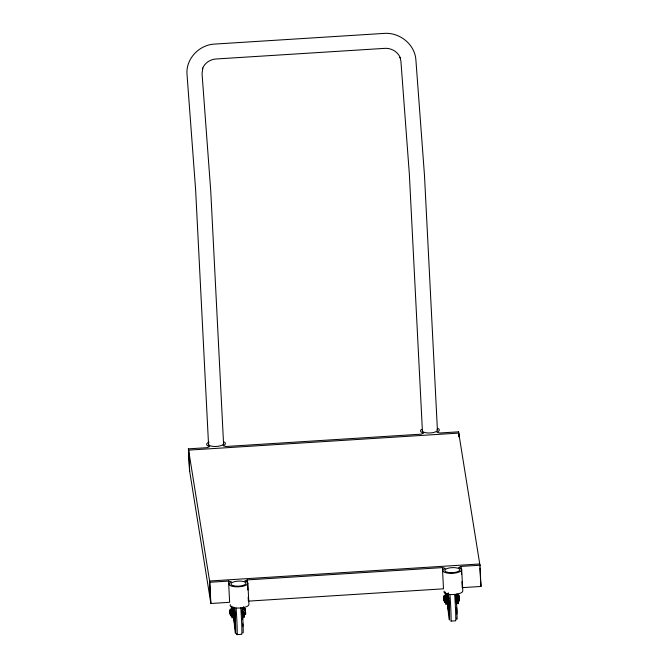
<?xml version="1.0" encoding="UTF-8"?>
<svg xmlns="http://www.w3.org/2000/svg" width="668" height="668" viewBox="0 0 668 668"><rect width="100%" height="100%" fill="white"/><g stroke="black" fill="none" stroke-linecap="round" stroke-linejoin="round"><path stroke-width="1" d="M230.31 610.777L230.527 614.243M242.76 613.55L242.734 612.331M446.917 596.265L447.076 596.983M447.852 596.207L448.061 597.943M233.065 609.525L233.366 612.523M234 609.466L234.201 611.429M448.228 601.559L448.119 598.244M461.947 581.569L462.256 587.64L481.018 586.454L479.941 565.228L461.179 566.414L458.59 567.508A9.419 3.173 -2.9 0 1 459.308 571.958A9.419 3.173 -2.9 0 1 446.015 572.802A9.419 3.173 -2.9 0 1 445.305 568.343L442.416 567.6L247.319 579.899L244.73 580.993A9.419 3.173 -2.9 0 1 245.44 585.452A9.419 3.173 -2.9 0 1 232.155 586.287A9.419 3.173 -2.9 0 1 231.437 581.828L228.556 581.085L209.794 582.271L188.409 448.854L207.163 447.669L209.752 446.583A9.419 3.173 -2.9 0 1 209.042 442.124M479.941 565.228L458.549 431.82L439.795 433.006L436.905 432.254A9.419 3.173 -2.9 0 0 437.79 428.355M188.409 448.854L189.478 470.08L210.871 603.488L229.633 602.302L228.556 581.085M230.251 610.661L230.218 609.241L231.621 609.149L232.072 615.612L230.66 615.704L230.485 614.602M444.111 597.175L444.078 595.756L445.489 595.664L445.932 602.127L444.529 602.219L444.354 601.116M245.406 609.7L245.256 608.757L243.845 608.849L244.004 609.792L245.406 609.7L245.599 612.472L245.64 614.293L244.229 614.385L244.196 612.556L245.599 612.472M457.714 595.363L459.116 595.271L459.5 600.808L458.098 600.899L457.931 597.225M230.218 609.241L230.393 610.343L231.796 610.251M444.078 595.756L444.253 596.858L445.665 596.766M457.864 596.307L459.275 596.215M458.056 599.071L459.467 598.987M230.66 615.704L230.619 613.575L232.021 613.483M444.295 599.789L444.42 600.858L444.429 600.048L445.89 599.998M236.948 634.6L241.641 634.308A22.57 0.777 86.4 0 0 240.797 607.78M456.636 600.866L456.561 597.71M449.197 602.327L449.247 604.047M447.251 601.459L447.301 600.407M242.593 612.038L242.743 613.575M242.768 614.36L242.818 613.299M235.328 615.812L235.487 619.562M234.326 614.886L234.201 611.028M481.018 586.454L480.609 581.152M459.5 600.808L459.225 598.019M245.49 613.349L245.64 614.293M231.896 614.51L232.072 615.612M233.433 616.931L233.591 617.908L233.232 607.037M457.989 601.776L458.24 603.738L457.931 593.894M456.469 597L456.386 596.349L456.378 597.15M448.028 597.534L447.944 596.875L447.952 598.119M447.201 602.461L447.46 604.423L447.101 593.551M244.121 615.261L244.379 617.224L244.071 607.379M231.871 613.6L231.963 614.251L231.971 613.449M456.503 597.409L456.327 595.413L456.394 597.584M456.478 600.632L456.837 603.83L456.52 593.986M445.681 597.685L445.84 600.323M445.74 600.115L445.665 599.238M445.69 601.317L446.049 604.515L445.648 592.625M242.626 612.506L242.676 613.525M242.609 614.117L242.968 617.315L242.659 607.471M234.184 613.04L234.151 612.573M456.511 597.008L456.545 597.877M448.662 601.317L448.696 601.768M448.069 597.543L448.103 598.411M242.643 610.894L242.676 611.362M234.802 614.802L234.835 615.253M231.721 613.399L232.188 618L231.779 606.11M445.531 597.793L445.706 600.223M444.253 596.858L444.529 602.219M230.393 610.343L230.619 613.575M449.08 598.01L449.113 598.486M448.011 599.087L447.902 597.802M445.489 598.445L445.581 599.914M242.701 611.195L242.743 611.93M242.526 611.479L242.567 612.214M242.409 611.253L242.509 612.723M234.259 611.729L234.343 613.182M456.344 597.275L456.428 598.069M456.194 596.332L456.277 597.768M447.226 599.037L447.268 599.755M446.65 593.877L446.758 595.906M445.639 598.745L445.581 597.468M445.13 591.94L445.356 595.998M243.569 606.686L243.686 608.715M242.709 611.855L242.785 612.648M242.484 610.761L242.559 611.554M232.781 607.362L232.898 609.391M231.32 606.444L231.487 609.483M479.841 565.996L479.741 563.976L209.593 581.01L210.671 602.227M479.941 568.017L480.509 579.131M458.908 436.112L458.749 433.081L188.61 450.115L189.687 471.332M458.549 431.82L458.807 436.872M461.697 569.562L462.774 590.779A9.419 3.173 -2.9 0 1 452.654 594.578A9.419 3.173 -2.9 0 1 444.17 591.13M461.179 566.414L461.588 574.497M437.398 429.683L424.489 175.433L415.88 59.794C414.778 44.138 399.406 32.114 384.016 33.408L214.704 44.08C199.365 44.672 185.779 58.692 187.007 74.223L195.624 189.862L208.575 445.155M442.416 567.6L443.494 588.817L248.387 601.125L248.187 597.083M422.443 431.67L409.342 174.006L400.909 61.197L400.082 57.381L400.307 57.999C398.003 51.678 391.122 47.829 384.534 48.372L216.173 58.984C210.261 59.268 204.525 63.034 202.521 68.695L202.78 68.078L202.053 73.739L210.762 191.273L223.588 444.212M247.836 583.047L248.913 604.264A9.419 3.173 -2.9 0 1 238.793 608.064A9.419 3.173 -2.9 0 1 230.31 604.615M247.319 579.899L247.828 590.003M209.794 582.271L210.871 603.488M444.429 600.048L444.195 597.117L444.17 597.559M235.386 614.685L235.395 615.295M245.256 608.757L245.298 610.585M437.047 429.34A7.523 2.538 -2.9 0 1 430.309 432.964A7.523 2.538 -2.9 0 1 422.552 430.25M421.516 429.382A9.419 3.173 -2.9 0 0 423.621 433.098L421.032 434.183L225.926 446.491L223.045 445.74A9.419 3.173 -2.9 0 0 223.93 441.849M223.546 443.46A7.523 2.538 -2.9 0 1 215.463 446.491A7.523 2.538 -2.9 0 1 208.692 443.736M234.401 607.471A15.514 0.534 86.4 0 1 235.27 627.252A15.514 0.534 86.4 0 1 233.842 615.036M233.524 609.993A15.514 0.534 86.4 0 1 233.408 608.005M236.113 608.072A22.57 0.777 86.4 0 1 236.672 633.373M234.668 608.423A21.159 0.726 86.4 0 1 235.654 632.821A21.159 0.726 86.4 0 1 233.842 617.842M242.175 607.947A21.159 0.726 86.4 0 1 242.96 632.813M242.183 610.978A15.514 0.534 86.4 0 1 242.618 618.81M242.125 609.909A15.99 0.551 86.4 0 1 242.643 619.027M242.818 623.912A15.99 0.551 86.4 0 1 242.843 626.175M234.41 607.329A15.99 0.551 86.4 0 1 235.32 627.419A15.99 0.551 86.4 0 1 233.975 617.14M448.412 593.142A21.159 0.726 86.4 0 1 449.531 619.111A21.159 0.726 86.4 0 1 447.702 604.356M447.168 596.148A21.159 0.726 86.4 0 1 447.009 593.426M448.195 593.025A15.514 0.534 86.4 0 1 449.138 613.633A15.514 0.534 86.4 0 1 447.702 601.551M447.385 596.507A15.514 0.534 86.4 0 1 447.226 593.56M449.973 594.587A22.57 0.777 86.4 0 1 450.816 621.115L455.501 620.822A22.57 0.777 86.4 0 0 454.666 594.295M456.035 594.462A21.159 0.726 86.4 0 1 456.57 618.176M455.91 595.48A15.514 0.534 86.4 0 1 456.394 603.471M456.595 608.139A15.514 0.534 86.4 0 1 456.62 613.508M455.918 595.397A15.99 0.551 86.4 0 1 456.419 603.621M456.586 607.337A15.99 0.551 86.4 0 1 456.52 614.184M448.27 593.844A15.99 0.551 86.4 0 1 449.18 613.934A15.99 0.551 86.4 0 1 447.836 603.655M447.368 596.44A15.99 0.551 86.4 0 1 447.201 593.401M229.842 610.652L230.084 614.376L229.884 610.736M443.711 597.167L443.944 600.891L443.719 597.142M447.284 572.267A7.523 2.538 -2.9 0 0 459.659 570.347A7.523 2.538 -2.9 0 0 449.973 567.842A7.523 2.538 -2.9 0 0 447.284 572.267M233.416 585.752A7.523 2.538 -2.9 0 0 245.791 583.832A7.523 2.538 -2.9 0 0 236.105 581.327A7.523 2.538 -2.9 0 0 233.416 585.752"/></g></svg>
